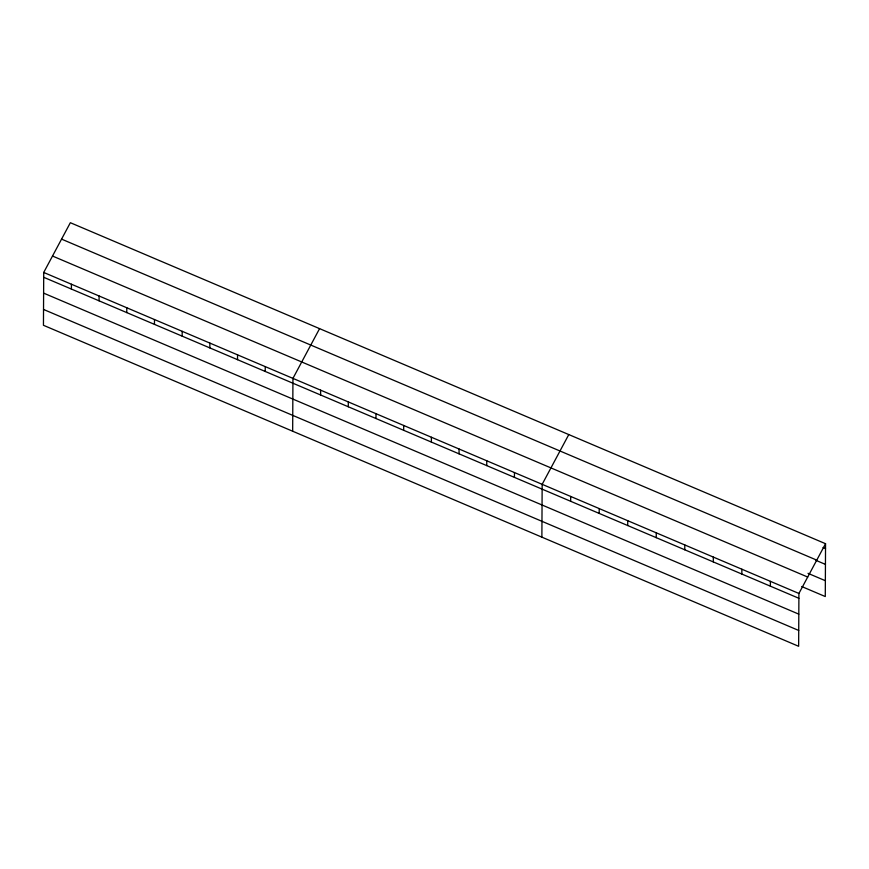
<?xml version="1.0" encoding="UTF-8"?>
<svg xmlns="http://www.w3.org/2000/svg" width="869" height="869" viewBox="0 0 869 869"><rect width="100%" height="100%" fill="white"/><g stroke="black" fill="none" stroke-linecap="round" stroke-linejoin="round"><path stroke-width="1.3" d="M43.722 272.453L43.45 325.288L798.644 646.297L798.915 593.462L825.55 543.712L70.356 222.703L43.722 272.453L798.915 593.462M71.388 289.062L71.421 284.228M99.077 300.826L99.109 295.992M126.776 312.601L126.798 307.767M154.465 324.376L154.486 319.531M182.153 336.14L182.175 331.306M209.842 347.915L209.863 343.081M237.53 359.679L237.563 354.845M265.219 371.454L265.251 366.62M292.668 431.22L292.94 378.384L319.575 328.634M320.607 394.993L320.628 390.159M348.295 406.768L348.317 401.934M375.984 418.532L376.005 413.698M403.672 430.307L403.705 425.473M431.361 442.071L431.393 437.237M459.06 453.846L459.082 449.012M486.749 465.621L486.77 460.776M514.437 477.385L514.459 472.551M541.876 537.151L542.158 484.326L568.782 434.576M570.661 501.283L570.683 496.449M599.186 513.416L599.208 508.571M627.711 525.539L627.744 520.705M656.247 537.661L656.269 532.827M684.772 549.795L684.805 544.961M713.308 561.917L713.33 557.083M741.833 574.051L741.854 569.206M770.369 586.173L770.39 581.339M825.55 543.712L825.278 596.547L801.707 586.532M823.041 547.492L825.528 548.545M61.569 239.127L816.762 560.136M815.513 560.168L825.441 564.383M807.985 573.323L825.354 580.709M52.52 256.04L807.703 577.049M43.7 277.287L798.893 598.296M43.624 293.125L798.807 614.144M43.537 309.451L798.72 630.459"/></g></svg>
